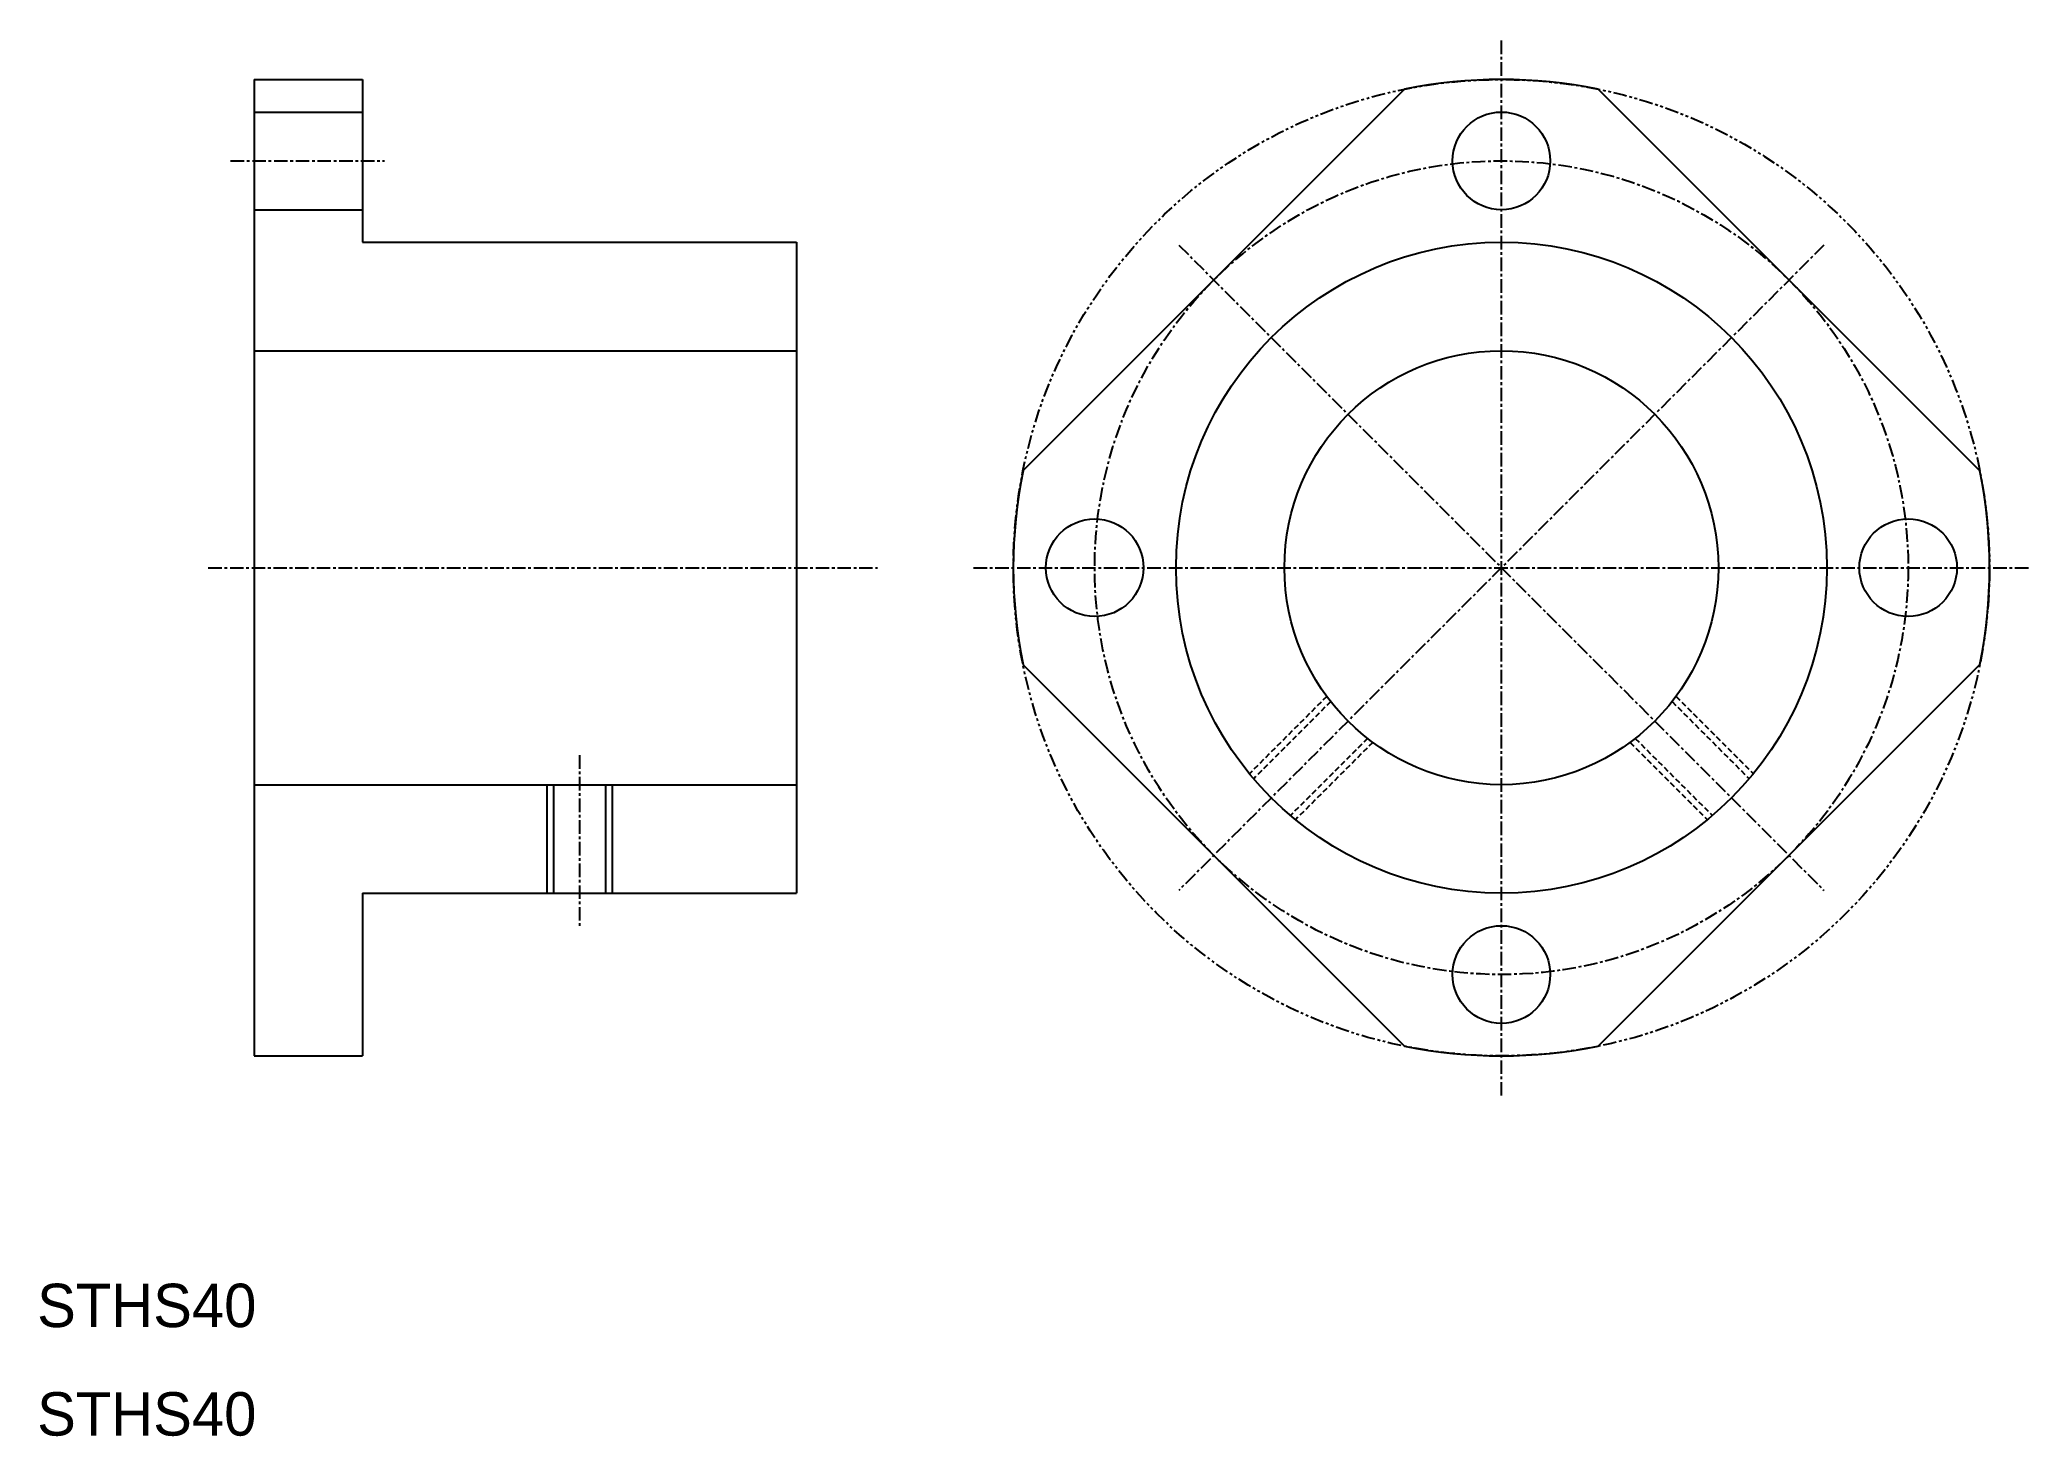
# Model space of a CAD drawing. Extents: x 10 to 194, y 10 to 139.
import ezdxf

# ---------------------------------------------------------------- set-up
doc = ezdxf.new("R2010")
doc.units = 0
for name, pattern in [('CENTER', [2, 1.25, -0.25, 0.25, -0.25]), ('DASHED', [0.75, 0.5, -0.25]), ('PHANTOM', [2.5, 1.25, -0.25, 0.25, -0.25, 0.25, -0.25])]:
    doc.linetypes.add(name, pattern=pattern)
doc.layers.get('0').update_dxf_attribs({"linetype": 'CONTINUOUS'})
doc.layers.add('CENTER', color=1, linetype='CENTER')

msp = doc.modelspace()

# ---------------------------------------------------------------- linework, layer by layer
at = {"color": 7, "linetype": 'CONTINUOUS'}
for p, q in [((30, 135), (30, 45)), ((30, 135), (40, 135)), ((40, 135), (40, 120)), ((136.07, 134.11), (100.89, 98.93)), ((153.93, 134.11), (189.11, 98.93)), ((30, 132), (40, 132)), ((30, 123), (40, 123)), ((40, 120), (80, 120)), ((80, 120), (80, 60)), ((30, 114.38), (30, 114.38)), ((30, 110), (80, 110)), ((30, 93.75), (30, 93.75)), ((100.89, 81.07), (136.07, 45.89)), ((189.11, 81.07), (153.93, 45.89)), ((30, 70), (80, 70)), ((57.6, 70), (57.6, 60)), ((62.4, 70), (62.4, 60)), ((40, 60), (80, 60)), ((40, 60), (40, 45)), ((30, 45), (40, 45))]:
    msp.add_line(p, q, dxfattribs=at)
at = {"color": 3, "linetype": 'DASHED'}
for p, q in [((128.9, 78.14), (121.77, 71.01)), ((129.26, 77.66), (122.16, 70.55)), ((160.74, 77.66), (167.84, 70.55)), ((161.1, 78.14), (168.23, 71.01)), ((132.66, 74.26), (125.55, 67.16)), ((133.14, 73.9), (126.01, 66.77)), ((156.86, 73.9), (163.99, 66.77)), ((157.34, 74.26), (164.45, 67.16))]:
    msp.add_line(p, q, dxfattribs=at)
at = {"color": 3, "linetype": 'CONTINUOUS'}
for p, q in [((57, 70), (57, 60)), ((63, 70), (63, 60))]:
    msp.add_line(p, q, dxfattribs=at)
at = {"color": 3, "linetype": 'PHANTOM'}
msp.add_circle((145, 90), 45, dxfattribs=at)
at = {"color": 7, "linetype": 'CONTINUOUS'}
for centre, radius in [((145, 127.5), 4.5), ((145, 90), 30), ((145, 90), 20), ((107.5, 90), 4.5), ((182.5, 90), 4.5), ((145, 52.5), 4.5)]:
    msp.add_circle(centre, radius, dxfattribs=at)
for start, end in [(78.5573, 101.4427), (168.5573, 191.4427), (348.5573, 11.4427), (258.5573, 281.4427)]:
    msp.add_arc((145, 90), 45, start, end, dxfattribs=at)
at = {"layer": 'CENTER', "color": 1, "linetype": 'CENTER'}
for p, q in [((145, 41.34), (145, 138.66)), ((27.84, 127.5), (42.01, 127.5)), ((174.74, 119.74), (115.26, 60.26)), ((115.26, 119.74), (174.74, 60.26)), ((25.78, 90), (87.47, 90)), ((96.34, 90), (193.66, 90)), ((60, 72.72), (60, 56.98))]:
    msp.add_line(p, q, dxfattribs=at)
msp.add_circle((145, 90), 37.5, dxfattribs=at)

# ---------------------------------------------------------------- texts
at = {"color": 7, "linetype": 'CONTINUOUS'}
for p in [(10, 20), (10, 10)]:
    msp.add_text('STHS40', height=4, dxfattribs=at).set_placement(p)

doc.saveas('drawing.dxf')
